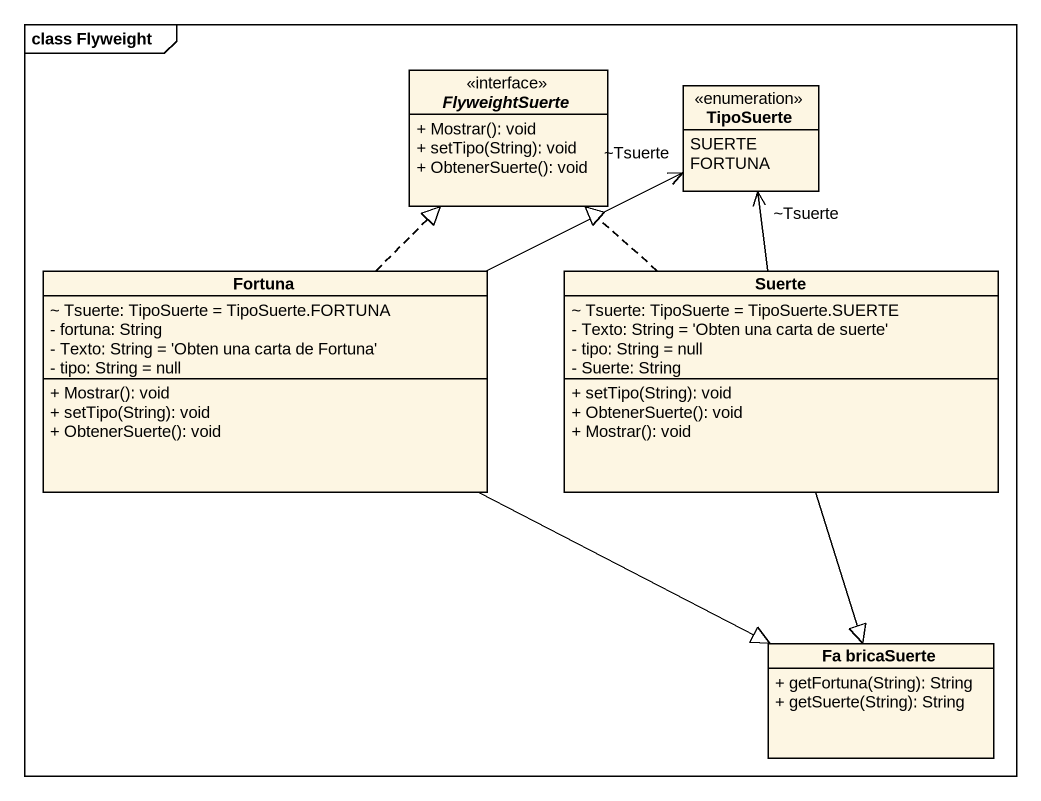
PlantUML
@startuml
mainframe class Flyweight
hide circle
hide empty members
skinparam classAttributeIconSize 0
interface FlyweightSuerte <<interface>> {
  + Mostrar(): void
  + setTipo(String): void
  + ObtenerSuerte(): void
}
enum TipoSuerte {
  SUERTE
  FORTUNA
}
class Fortuna {
  ~ Tsuerte: TipoSuerte = TipoSuerte.FORTUNA
  - fortuna: String
  - Texto: String = 'Obten una carta de Fortuna'
  - tipo: String = null
  + Mostrar(): void
  + setTipo(String): void
  + ObtenerSuerte(): void
}
class Suerte {
  ~ Tsuerte: TipoSuerte = TipoSuerte.SUERTE
  - Texto: String = 'Obten una carta de suerte'
  - tipo: String = null
  - Suerte: String
  + setTipo(String): void
  + ObtenerSuerte(): void
  + Mostrar(): void
}
class "Fa bricaSuerte" as Fa_bricaSuerte {
  + getFortuna(String): String
  + getSuerte(String): String
}
Fortuna .up.|> FlyweightSuerte
Fortuna -right-> "~Tsuerte" TipoSuerte
Fortuna -right-|> Fa_bricaSuerte
Suerte .up.|> FlyweightSuerte
Suerte -up-> "~Tsuerte" TipoSuerte
Suerte --|> Fa_bricaSuerte
@enduml
